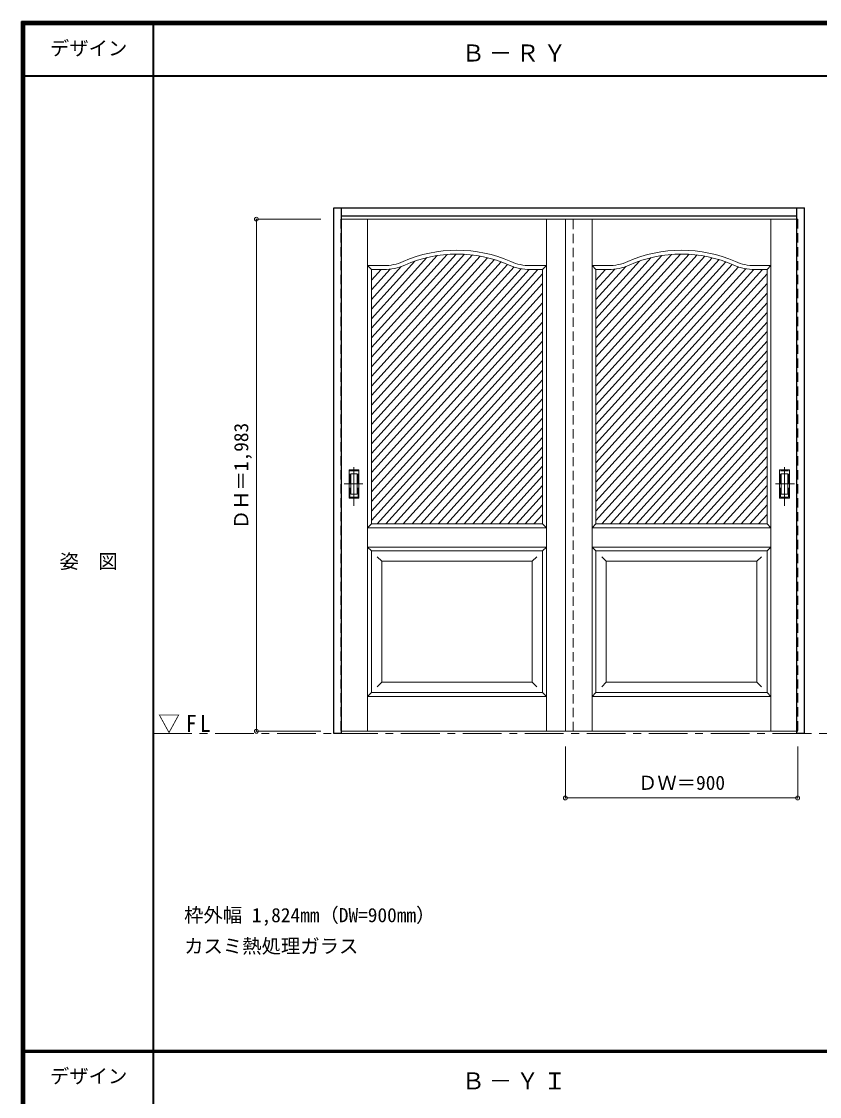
# Model space of a CAD drawing. Units: millimetres, scale not verified. Extents: x -6000 to 5700, y -4307 to 4260.
# Drawn here: x -6000 to -2909, y 12 to 4175 of the extents above; entities that cross this region are included whole.
import ezdxf
from ezdxf.enums import TextEntityAlignment as Align

# ---------------------------------------------------------------- set-up
doc = ezdxf.new("R2010")
doc.units = ezdxf.units.MM
doc.header["$LTSCALE"] = 30
doc.header["$PDMODE"] = 32
doc.header["$PDSIZE"] = 15
doc.linetypes.add('CHAIN1', pattern=[8, 5, -1, 1, -1])
doc.linetypes.add('DASHED1', pattern=[1.8, 1.2, -0.6])
for name, color, linetype, lineweight in [('0-1_通り芯', 7, 'CHAIN1', 18), ('0-2_扉', 7, 'Continuous', 18), ('0-4_枠', 3, 'Continuous', 25), ('0-6_引手', 7, 'Continuous', 18), ('0-B_寸法', 4, 'Continuous', 9), ('0-C_ハッチ', 4, 'Continuous', 9), ('F-1_枠', 6, 'Continuous', 40), ('F-A_文字', 7, 'Continuous', 18)]:
    doc.layers.add(name, color=color, linetype=linetype, lineweight=lineweight)
doc.layers.add('0-A_文字', color=7, linetype='Continuous')
doc.styles.add('ＭＳ ゴシック', font='')
doc.styles.get('ＭＳ ゴシック').set_extended_font_data('MS Gothic')

msp = doc.modelspace()

# ---------------------------------------------------------------- linework, layer by layer
at = {"layer": '0-1_通り芯'}
msp.add_line((-5490, 1418), (5690, 1418), dxfattribs=at)
at = {"layer": '0-2_扉', "color": 4, "linetype": 'DASHED1', "lineweight": 9}
for p, q in [((-4763, 3409.5), (-4763, 1426.5)), ((-4760, 3409.5), (-4763, 3409.5)), ((-3893, 3409.5), (-3893, 3405.5)), ((-3863, 1426.5), (-3863, 3409.5)), ((-3863, 3409.5), (-3863, 3405.5)), ((-2996, 3409.5), (-2993, 3409.5)), ((-2993, 3409.5), (-2993, 1426.5)), ((-4763, 1426.5), (-4760, 1426.5)), ((-2993, 1426.5), (-2996, 1426.5))]:
    msp.add_line(p, q, dxfattribs=at)
at = {"layer": '0-2_扉'}
for p, q in [((-3863, 3409.5), (-4760, 3409.5)), ((-4659.5, 1427.12), (-4659.5, 3409.5)), ((-3966.5, 1427.12), (-3966.5, 3409.5)), ((-3893, 3409.5), (-3893, 1426.5)), ((-3893, 3409.5), (-2996, 3409.5)), ((-3789.5, 1427.12), (-3789.5, 3409.5)), ((-3096.5, 1427.12), (-3096.5, 3409.5)), ((-4644.5, 3214.5), (-4659.5, 3229.5)), ((-4659.5, 3229.5), (-4596.55, 3229.5)), ((-4644.5, 2229.5), (-4644.5, 3214.5)), ((-4644.5, 3214.5), (-4596.55, 3214.5)), ((-3966.5, 3229.5), (-4029.45, 3229.5)), ((-3981.5, 3214.5), (-4029.45, 3214.5)), ((-3981.5, 3214.5), (-3966.5, 3229.5)), ((-3981.5, 2371.55), (-3981.5, 3214.5)), ((-3774.5, 3214.5), (-3789.5, 3229.5)), ((-3789.5, 3229.5), (-3726.55, 3229.5)), ((-3774.5, 2371.55), (-3774.5, 3214.5)), ((-3774.5, 3214.5), (-3726.55, 3214.5)), ((-3096.5, 3229.5), (-3159.45, 3229.5)), ((-3111.5, 3214.5), (-3159.45, 3214.5)), ((-3111.5, 3214.5), (-3096.5, 3229.5)), ((-3111.5, 2229.5), (-3111.5, 3214.5)), ((-3981.5, 2229.5), (-3981.5, 2371.55)), ((-3774.5, 2229.5), (-3774.5, 2371.55)), ((-4644.5, 2229.5), (-4659.5, 2214.5)), ((-4659.5, 2214.5), (-3966.5, 2214.5)), ((-4644.5, 2229.5), (-4071.5, 2229.5)), ((-3981.5, 2229.5), (-4215.5, 2229.5)), ((-3966.5, 2214.5), (-3981.5, 2229.5)), ((-3789.5, 2214.5), (-3774.5, 2229.5)), ((-3096.5, 2214.5), (-3789.5, 2214.5)), ((-3774.5, 2229.5), (-3540.5, 2229.5)), ((-3111.5, 2229.5), (-3684.5, 2229.5)), ((-3111.5, 2229.5), (-3096.5, 2214.5)), ((-4644.5, 2124.5), (-4659.5, 2139.5)), ((-3966.5, 2139.5), (-4659.5, 2139.5)), ((-4644.5, 1576.5), (-4644.5, 2124.5)), ((-3981.5, 2124.5), (-4644.5, 2124.5)), ((-3966.5, 2139.5), (-3981.5, 2124.5)), ((-3981.5, 1576.5), (-3981.5, 2124.5)), ((-3789.5, 2139.5), (-3774.5, 2124.5)), ((-3789.5, 2139.5), (-3096.5, 2139.5)), ((-3774.5, 1576.5), (-3774.5, 2124.5)), ((-3774.5, 2124.5), (-3111.5, 2124.5)), ((-3111.5, 2124.5), (-3096.5, 2139.5)), ((-3111.5, 1576.5), (-3111.5, 2124.5)), ((-4604.5, 2084.5), (-4622.18, 2102.18)), ((-4604.5, 2084.5), (-4021.46, 2084.5)), ((-4021.5, 2084.5), (-4003.82, 2102.18)), ((-4021.46, 1616.5), (-4021.46, 2084.54)), ((-3734.5, 2084.5), (-3752.18, 2102.18)), ((-3734.54, 1616.5), (-3734.54, 2084.54)), ((-3151.5, 2084.5), (-3734.54, 2084.5)), ((-3151.5, 2084.5), (-3133.82, 2102.18)), ((-4604.5, 1616.5), (-4021.46, 1616.5)), ((-4021.46, 1616.5), (-4021.46, 1617.93)), ((-4021.46, 1616.5), (-4003.79, 1598.82)), ((-3734.54, 1616.5), (-3752.21, 1598.82)), ((-3734.54, 1616.5), (-3734.54, 1617.93)), ((-3151.5, 1616.5), (-3734.54, 1616.5)), ((-4644.5, 1576.5), (-4659.5, 1561.5)), ((-3966.5, 1561.5), (-4659.5, 1561.5)), ((-3981.5, 1576.5), (-4644.5, 1576.5)), ((-3981.5, 1576.5), (-3966.5, 1561.5)), ((-3774.5, 1576.5), (-3789.5, 1561.5)), ((-3789.5, 1561.5), (-3096.5, 1561.5)), ((-3774.5, 1576.5), (-3111.5, 1576.5)), ((-3111.5, 1576.5), (-3096.5, 1561.5)), ((-3863, 1426.5), (-4760, 1426.5)), ((-3893, 1426.5), (-2996, 1426.5))]:
    msp.add_line(p, q, dxfattribs=at)
for points in [[(-4604.5, 2084.5), (-4604.5, 1616.5), (-4622.18, 1598.82)], [(-3151.5, 2084.5), (-3151.5, 1616.5), (-3133.82, 1598.82)]]:
    msp.add_lwpolyline(points, dxfattribs=at)
for centre, radius, start, end in [((-4313, 2774.5), 515, 66.10444, 113.89556), ((-3443, 2774.5), 515, 66.10444, 113.89556), ((-4313, 2774.5), 500, 66.10444, 113.89556), ((-3443, 2774.5), 500, 66.10444, 113.89556), ((-4596.55, 3414.5), 185, 270, 293.89556), ((-4596.55, 3414.5), 200, 270, 293.89556), ((-4029.45, 3414.5), 200, 246.10444, 270), ((-4029.45, 3414.5), 185, 246.10444, 270), ((-3726.55, 3414.5), 185, 270, 293.89556), ((-3726.55, 3414.5), 200, 270, 293.89556), ((-3159.45, 3414.5), 200, 246.10444, 270), ((-3159.45, 3414.5), 185, 246.10444, 270)]:
    msp.add_arc(centre, radius, start, end, dxfattribs=at)
at = {"layer": '0-4_枠'}
for p, q in [((-4790, 1418), (-4790, 3453)), ((-4790, 3453), (-2966, 3453)), ((-4760, 1418), (-4760, 3453)), ((-4760, 3423), (-2996, 3423)), ((-2996, 1427.04), (-2996, 3453)), ((-2966, 1418), (-2966, 3453)), ((-4760, 1418), (-4790, 1418)), ((-2996, 1426.7), (-2996, 1427.04))]:
    msp.add_line(p, q, dxfattribs=at)
msp.add_lwpolyline([(-2966, 1418), (-2996, 1418), (-2996, 1426.7)], dxfattribs=at)
at = {"layer": '0-6_引手', "linetype": 'CHAIN1'}
for p, q in [((-4712, 2298.77), (-4712, 2469.62)), ((-3044, 2298.77), (-3044, 2469.62)), ((-4750.07, 2384), (-4677.56, 2384)), ((-3005.93, 2384), (-3078.44, 2384))]:
    msp.add_line(p, q, dxfattribs=at)
at = {"layer": '0-6_引手'}
for p, q in [((-4731, 2439), (-4693, 2439)), ((-4731, 2329), (-4731, 2439)), ((-4724.5, 2423), (-4699.5, 2423)), ((-4724.5, 2345), (-4724.5, 2423)), ((-4699.5, 2345), (-4699.5, 2423)), ((-4693, 2329), (-4693, 2439)), ((-3025, 2439), (-3063, 2439)), ((-3063, 2329), (-3063, 2439)), ((-3031.5, 2423), (-3056.5, 2423)), ((-3056.5, 2345), (-3056.5, 2423)), ((-3031.5, 2345), (-3031.5, 2423)), ((-3025, 2329), (-3025, 2439)), ((-4724.5, 2345), (-4699.5, 2345)), ((-3031.5, 2345), (-3056.5, 2345)), ((-4731, 2329), (-4693, 2329)), ((-3025, 2329), (-3063, 2329))]:
    msp.add_line(p, q, dxfattribs=at)
at = {"layer": '0-6_引手', "linetype": 'DASHED1'}
for p, q in [((-4696, 2333), (-4696, 2435)), ((-3060, 2333), (-3060, 2435)), ((-4728, 2333), (-4696, 2333)), ((-3028, 2333), (-3060, 2333))]:
    msp.add_line(p, q, dxfattribs=at)
for points in [[(-4728, 2333), (-4728, 2435), (-4696, 2435)], [(-3028, 2333), (-3028, 2435), (-3060, 2435)]]:
    msp.add_lwpolyline(points, dxfattribs=at)
at = {"layer": '0-B_寸法'}
for p, q in [((-5090, 3409.5), (-4840, 3409.5)), ((-5090, 3409.5), (-5090, 1426.5)), ((-5090, 1426.5), (-4840, 1426.5)), ((-3893, 1168), (-3893, 1368)), ((-2993, 1168), (-2993, 1368)), ((-3893, 1168), (-2993, 1168))]:
    msp.add_line(p, q, dxfattribs=at)
at = {"layer": '0-B_寸法', "color": 7}
for p in [(-5090, 3409.5), (-5090, 1426.5), (-3893, 1168), (-2993, 1168)]:
    msp.add_point(p, dxfattribs=at)
at = {"layer": '0-C_ハッチ'}
for p, q in [((-4316.49, 3274.49), (-4644.5, 2912.32)), ((-4283.54, 3273.63), (-4644.5, 2875.08)), ((-4351.56, 3273.01), (-4644.5, 2949.56)), ((-4252.37, 3270.81), (-4644.5, 2837.83)), ((-4389.24, 3268.66), (-4644.5, 2986.8)), ((-4222.74, 3266.29), (-4644.5, 2800.59)), ((-4430.31, 3260.55), (-4644.5, 3024.05)), ((-4194.47, 3260.25), (-4644.5, 2763.35)), ((-4167.45, 3252.85), (-4644.5, 2726.11)), ((-3446.49, 3274.49), (-3774.5, 2912.32)), ((-3413.54, 3273.63), (-3774.5, 2875.08)), ((-3481.56, 3273.01), (-3774.5, 2949.56)), ((-3382.37, 3270.81), (-3774.5, 2837.83)), ((-3519.24, 3268.66), (-3774.5, 2986.8)), ((-3352.74, 3266.29), (-3774.5, 2800.59)), ((-3560.31, 3260.55), (-3774.5, 3024.05)), ((-3324.47, 3260.25), (-3774.5, 2763.35)), ((-3297.45, 3252.85), (-3774.5, 2726.11)), ((-4476.2, 3247.12), (-4644.5, 3061.29)), ((-4141.56, 3244.19), (-4644.5, 2688.86)), ((-4116.73, 3234.37), (-4644.5, 2651.62)), ((-4528.74, 3226.35), (-4644.5, 3098.53)), ((-4091.93, 3224.51), (-4644.5, 2614.38)), ((-4064.47, 3217.59), (-4644.5, 2577.14)), ((-4571.44, 3216.44), (-4644.5, 3135.77)), ((-4033.5, 3214.54), (-4644.5, 2539.9)), ((-4606.93, 3214.5), (-4644.5, 3173.01)), ((-3999.81, 3214.5), (-4644.5, 2502.65)), ((-3606.2, 3247.12), (-3774.5, 3061.29)), ((-3271.56, 3244.19), (-3774.5, 2688.86)), ((-3246.73, 3234.37), (-3774.5, 2651.62)), ((-3658.74, 3226.35), (-3774.5, 3098.53)), ((-3221.93, 3224.51), (-3774.5, 2614.38)), ((-3194.47, 3217.59), (-3774.5, 2577.14)), ((-3701.44, 3216.44), (-3774.5, 3135.77)), ((-3163.5, 3214.54), (-3774.5, 2539.9)), ((-3736.93, 3214.5), (-3774.5, 3173.01)), ((-3129.81, 3214.5), (-3774.5, 2502.65)), ((-3981.5, 3197.47), (-4644.5, 2465.41)), ((-3111.5, 3197.47), (-3774.5, 2465.41)), ((-3981.5, 3160.23), (-4644.5, 2428.17)), ((-3981.5, 3122.99), (-4644.5, 2390.93)), ((-3111.5, 3160.23), (-3774.5, 2428.17)), ((-3111.5, 3122.99), (-3774.5, 2390.93)), ((-3981.5, 3085.75), (-4644.5, 2353.68)), ((-3111.5, 3085.75), (-3774.5, 2353.68)), ((-3981.5, 3048.5), (-4644.5, 2316.44)), ((-3111.5, 3048.5), (-3774.5, 2316.44)), ((-3981.5, 3011.26), (-4644.5, 2279.2)), ((-3111.5, 3011.26), (-3774.5, 2279.2)), ((-3981.5, 2974.02), (-4644.5, 2241.96)), ((-3111.5, 2974.02), (-3774.5, 2241.96)), ((-3981.5, 2936.78), (-4622.05, 2229.5)), ((-3111.5, 2936.78), (-3752.05, 2229.5)), ((-3981.5, 2899.53), (-4588.32, 2229.5)), ((-3111.5, 2899.53), (-3718.32, 2229.5)), ((-3981.5, 2862.29), (-4554.59, 2229.5)), ((-3111.5, 2862.29), (-3684.59, 2229.5)), ((-3981.5, 2825.05), (-4520.86, 2229.5)), ((-3111.5, 2825.05), (-3650.86, 2229.5)), ((-3981.5, 2787.81), (-4487.13, 2229.5)), ((-3981.5, 2750.57), (-4453.4, 2229.5)), ((-3111.5, 2787.81), (-3617.13, 2229.5)), ((-3111.5, 2750.57), (-3583.4, 2229.5)), ((-3981.5, 2713.32), (-4419.68, 2229.5)), ((-3111.5, 2713.32), (-3549.68, 2229.5)), ((-3981.5, 2676.08), (-4385.95, 2229.5)), ((-3111.5, 2676.08), (-3515.95, 2229.5)), ((-3981.5, 2638.84), (-4352.22, 2229.5)), ((-3111.5, 2638.84), (-3482.22, 2229.5)), ((-3981.5, 2601.6), (-4318.49, 2229.5)), ((-3111.5, 2601.6), (-3448.49, 2229.5)), ((-3981.5, 2564.35), (-4284.76, 2229.5)), ((-3111.5, 2564.35), (-3414.76, 2229.5)), ((-3981.5, 2527.11), (-4251.03, 2229.5)), ((-3111.5, 2527.11), (-3381.03, 2229.5)), ((-3981.5, 2489.87), (-4217.3, 2229.5)), ((-3111.5, 2489.87), (-3347.3, 2229.5)), ((-3981.5, 2452.63), (-4183.57, 2229.5)), ((-3981.5, 2415.38), (-4149.84, 2229.5)), ((-3111.5, 2452.63), (-3313.57, 2229.5)), ((-3111.5, 2415.38), (-3279.84, 2229.5)), ((-3981.5, 2378.14), (-4116.12, 2229.5)), ((-3111.5, 2378.14), (-3246.12, 2229.5)), ((-3981.5, 2340.9), (-4082.39, 2229.5)), ((-3111.5, 2340.9), (-3212.39, 2229.5)), ((-3981.5, 2303.66), (-4048.66, 2229.5)), ((-3111.5, 2303.66), (-3178.66, 2229.5)), ((-3981.5, 2266.41), (-4014.93, 2229.5)), ((-3111.5, 2266.41), (-3144.93, 2229.5))]:
    msp.add_line(p, q, dxfattribs=at)
at = {"layer": 'F-1_枠'}
for p, q in [((-6000, 4175), (5700, 4175)), ((-6000, 4175), (-6000, -4205)), ((-6000, 4170), (5700, 4170)), ((-6000, 4165), (5700, 4165)), ((-5995, 4175), (-5995, -4205)), ((-5990, 4175), (-5990, -4205)), ((-5490, 4175), (-5490, -3790)), ((-6000, 3965), (5700, 3965)), ((-6000, 190.5), (5700, 190.5)), ((-6000, 187.5), (5700, 187.5)), ((-6000, 184.5), (5700, 184.5))]:
    msp.add_line(p, q, dxfattribs=at)

# ---------------------------------------------------------------- texts
at = {"layer": '0-A_文字', "style": 'ＭＳ ゴシック'}
for s, p in [('枠外幅 1,824mm（DW=900mm）', (-5370, 670.5)), ('カスミ熱処理ガラス', (-5370, 550.5))]:
    msp.add_text(s, height=54.99, dxfattribs=at).set_placement(p, align=Align.BOTTOM_LEFT)
at = {"layer": '0-A_文字', "char_height": 65.98, "attachment_point": 7, "style": 'ＭＳ ゴシック'}
for s, insert in [('\\T1.17;Ｂ－ＲＹ', (-4295, 4020)), ('\\T1.26;\\W0.95;▽FL', (-5471.25, 1418)), ('\\T1.17;Ｂ－ＹＩ', (-4295, 39.5))]:
    msp.add_mtext(s, dxfattribs=dict(at, insert=insert))
at = {"layer": '0-B_寸法', "color": 7, "style": 'ＭＳ ゴシック'}
msp.add_text('ＤＨ＝1,983', height=54.99, rotation=90, dxfattribs=at).set_placement((-5105, 2208.75), align=Align.BOTTOM_LEFT)
msp.add_text('ＤＷ＝900', height=54.99, dxfattribs=at).set_placement((-3611.75, 1183), align=Align.BOTTOM_LEFT)
at = {"layer": 'F-A_文字', "style": 'ＭＳ ゴシック'}
for s, p in [('デザイン', (-5890, 4027.5)), ('姿\u3000図', (-5852.5, 2040.25)), ('デザイン', (-5890, 47))]:
    msp.add_text(s, height=54.99, dxfattribs=at).set_placement(p, align=Align.BOTTOM_LEFT)

doc.saveas('drawing.dxf')
